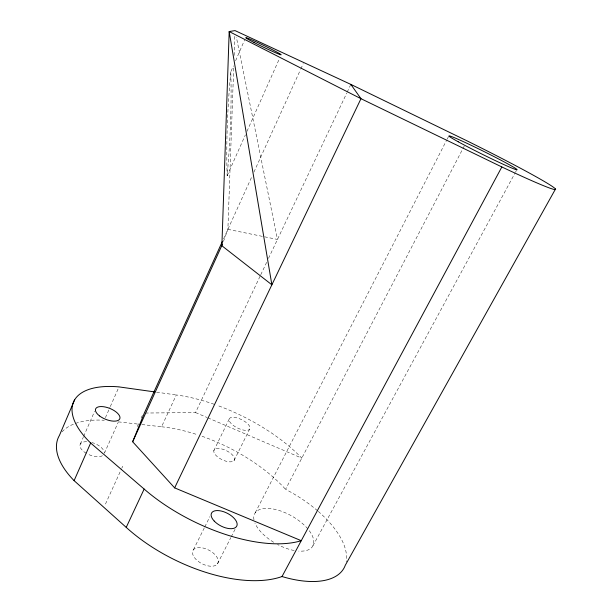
<?xml version="1.0" encoding="UTF-8"?>
<svg xmlns="http://www.w3.org/2000/svg" width="612" height="612" viewBox="0 0 612 612"><rect width="100%" height="100%" fill="white"/><g stroke="black" fill="none" stroke-linecap="round" stroke-linejoin="round"><path stroke-width="0.46" stroke-dasharray="3.06 2.29" d="M223.464 241.442L227.886 229.339L233.753 65.951M234.136 55.44L234.817 36.33M230.793 71.872C227.588 106.289 226.042 141.25 227.151 175.751C230.28 141.296 231.78 106.434 230.793 71.872L233.394 65.867M235.612 60.718L244.517 40.14M80.264 444.159L83.286 437.243M83.66 436.379L94.608 411.295M105.417 417.69L109.946 407.424M110.321 406.567L119.003 386.899M227.151 175.751L245.404 134.847M246.957 131.366L279.194 59.15M104.4 453.224L118.215 422.303M137.31 426.549L139.261 422.257M141.211 417.965L142.382 415.395M223.556 238.871L252.335 175.575M253.911 172.102L300.446 69.776M300.844 68.911L303.208 63.709M105.478 504.013L121.528 468.792M121.918 467.935L122.698 466.214M141.839 424.529L161.56 426.771L176.302 394.954A113.909 50.842 26.1 0 1 215.187 404.639M145.296 413.039L195.542 412.564L260.36 275.607M260.766 274.75L266.878 261.829M268.507 258.386L346.774 93.016M347.18 92.16L350.439 85.267M213.81 450.692L229.095 419.274M233.983 460.683A11.337 5.003 26.1 0 0 222.271 449.086A11.337 5.003 26.1 0 0 216.25 455.703A11.337 5.003 26.1 0 0 233.983 460.683L249.512 429.372A11.467 4.651 26.1 0 0 237.464 418.027A11.467 4.651 26.1 0 0 231.696 424.093A11.467 4.651 26.1 0 0 249.512 429.372M193.415 549.76L204.385 527.712M204.806 526.863L209.862 516.689M217.459 563.889A13.992 7.612 27.4 0 0 203.245 548.054A13.992 7.612 27.4 0 0 195.412 558.787A13.992 7.612 27.4 0 0 217.459 563.889L230.823 537.642M231.26 536.801L235.138 529.181M255.265 512.726L446.737 139.995M447.173 139.146L448.917 135.757M317.567 510.791A84.708 40.851 28.8 0 0 285.559 489.332L464.317 145.908M312.87 545.904L515.044 173.035M515.503 172.194L516.413 170.519M118.368 421.859L138.083 424.101M156.573 392.177L176.302 394.954M227.886 229.339L277.481 239.437L236.362 37.156M195.542 412.564L206.955 417.461M207.835 417.835L301.793 458.143A113.909 50.842 26.1 0 0 216.916 405.259M62.064 431.85A87.164 42.817 23.5 0 1 104.285 420.253M161.56 426.771A112.463 54.606 26.1 0 1 197.745 434.811M202.037 436.264A112.463 54.606 26.1 0 1 285.559 489.332M318.286 511.418A84.708 40.851 28.8 0 1 346.193 561.877M253.965 519.81A33.262 15.912 29.3 0 1 276.28 509.674A33.262 15.912 29.3 0 1 311.6 534.352A33.262 15.912 29.3 0 1 298.733 551.091M294.15 550.502A33.262 15.912 29.3 0 1 277.55 544.496M273.656 542.27A33.262 15.912 29.3 0 1 254.936 523.023M102.403 455.733A12.883 6.258 21.5 0 1 87.049 453.737M86.323 453.331A12.883 6.258 21.5 0 1 79.935 445.184A12.883 6.258 21.5 0 1 87.921 441.772M91.777 442.499A12.883 6.258 21.5 0 1 104.292 452.452"/><path stroke-width="0.92" d="M222.516 244.035L132.659 441.765L174.642 487.879L301.257 540.687A116.907 53.558 26.2 0 1 144.149 489.057L90.653 443.034A88.296 39.895 23.8 0 1 119.003 386.899L154.698 391.917M132.659 441.765L144.348 413.046L222.37 241.472M74.656 399.774L59.41 435.453A87.164 42.817 23.5 0 0 74.106 480.642L126.225 527.383A115.385 57.482 26.2 0 0 282.01 576.542A84.708 40.851 28.8 0 0 345.267 565.297L555.497 189.031M74.106 480.642L90.653 443.034M126.225 527.383L144.149 489.057M174.642 487.879L360.981 98.693L350.844 84.402L235.023 30.6L229.186 31.549L221.881 245.764L271.873 284.794L229.186 31.549L360.981 98.693L501.84 166.954A96.956 4.116 26.4 0 0 553.791 187.501A96.956 4.116 26.4 0 0 466.964 140.829L350.844 84.402M282.01 576.542L501.84 166.954M458.235 141.785A38.028 1.599 26.4 0 0 515.518 169.47A38.028 1.599 26.4 0 0 474.69 146.979A38.028 1.599 26.4 0 0 458.235 141.785M99.565 415.931A13.043 5.829 22.1 0 0 119.753 418.868A13.043 5.829 22.1 0 0 103.81 406.758A13.043 5.829 22.1 0 0 99.565 415.931M214.254 521.095A14.191 7.107 27.3 0 0 236.431 526.641A14.191 7.107 27.3 0 0 221.72 511.15A14.191 7.107 27.3 0 0 214.254 521.095M254.072 42.503A19.745 0.849 25.8 0 0 281.137 54.797A19.745 0.849 25.8 0 0 254.89 41.272A19.745 0.849 25.8 0 0 254.072 42.503"/></g></svg>
